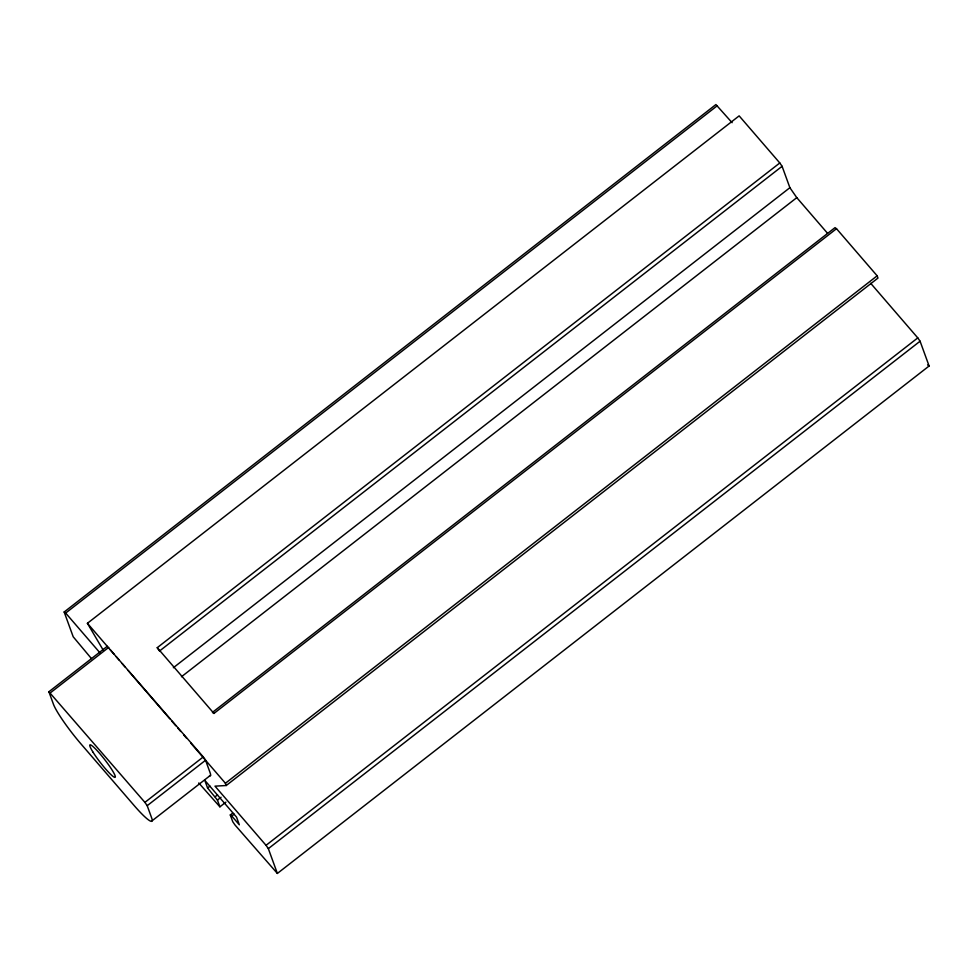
<?xml version="1.0" encoding="UTF-8"?>
<svg xmlns="http://www.w3.org/2000/svg" width="978" height="978" viewBox="0 0 978 978"><rect width="100%" height="100%" fill="white"/><g stroke="black" fill="none" stroke-linecap="round" stroke-linejoin="round"><path stroke-width="1.47" d="M91.431 658.573L73.203 636.788L64.169 611.996L715.908 104.56L732.106 122.69M64.169 611.996L65.66 613.059L717.387 105.636M103.252 650.187L87.409 623.304L739.148 115.869L779.796 162.971L782.094 166.297L789.882 187.703L796.789 197.654L827.486 233.241M48.9 691.752L144.903 802.376L147.201 805.689L151.712 818.085A37.286 4.756 52.1 0 1 133.949 805.31L81.015 743.965A37.286 4.756 52.1 0 1 53.411 704.148L48.9 691.752L107.262 646.311L203.265 756.923L205.563 760.248L210.074 772.644A37.286 4.756 52.1 0 1 209.5 775.884M50.379 692.815L108.741 647.375M782.094 166.297L159.536 651.006L157.238 647.693L779.796 162.971M173.351 667.73L789.882 187.703M181.456 676.752L796.789 197.654M836.508 228.705L835.029 227.642L212.47 712.363L213.95 713.427L836.508 228.705L877.156 275.82L877.975 278.07L226.236 785.505L215.001 786.165L266.04 845.322L268.339 848.647L277.373 873.44L929.1 366.004L920.078 341.212L917.78 337.887L870.664 283.278M144.903 802.376L203.265 756.923M147.201 805.689L205.563 760.248M152.213 820.689L210.576 775.248M225.918 802.131L219.903 806.826L217.434 800.065L207.568 787.975L209.989 786.104M226.236 785.505L225.417 783.256L877.156 275.82M215.136 796.74L217.544 794.87M217.434 800.065L221.052 797.253M277.373 873.44L235.05 825.041L232.752 821.728L230.295 814.967L232.703 813.085M230.295 814.967L231.774 816.031L234.182 814.148M266.04 845.322L917.78 337.887M268.339 848.647L920.078 341.212M927.621 364.941L929.1 366.004M219.903 806.826L198.754 782.975M157.238 647.693L213.95 713.427M87.409 623.304L107.262 646.311M110.245 649.759L114.218 654.368M116.199 656.666L119.182 660.113M122.164 663.573L125.135 667.02M128.118 670.48L169.817 718.818M171.81 721.116L175.783 725.725M177.764 728.023L180.747 731.471M183.717 734.93L186.7 738.378M190.673 742.987L225.417 783.256M65.66 613.059L100.013 652.888M231.774 816.031L239.329 824.796L236.542 817.131L204.781 780.322L207.568 787.975M93.106 752.314A20.514 2.616 52.1 0 0 114.719 777.351A20.514 2.616 52.1 0 0 99.854 753.671A20.514 2.616 52.1 0 0 93.106 752.314"/></g></svg>
